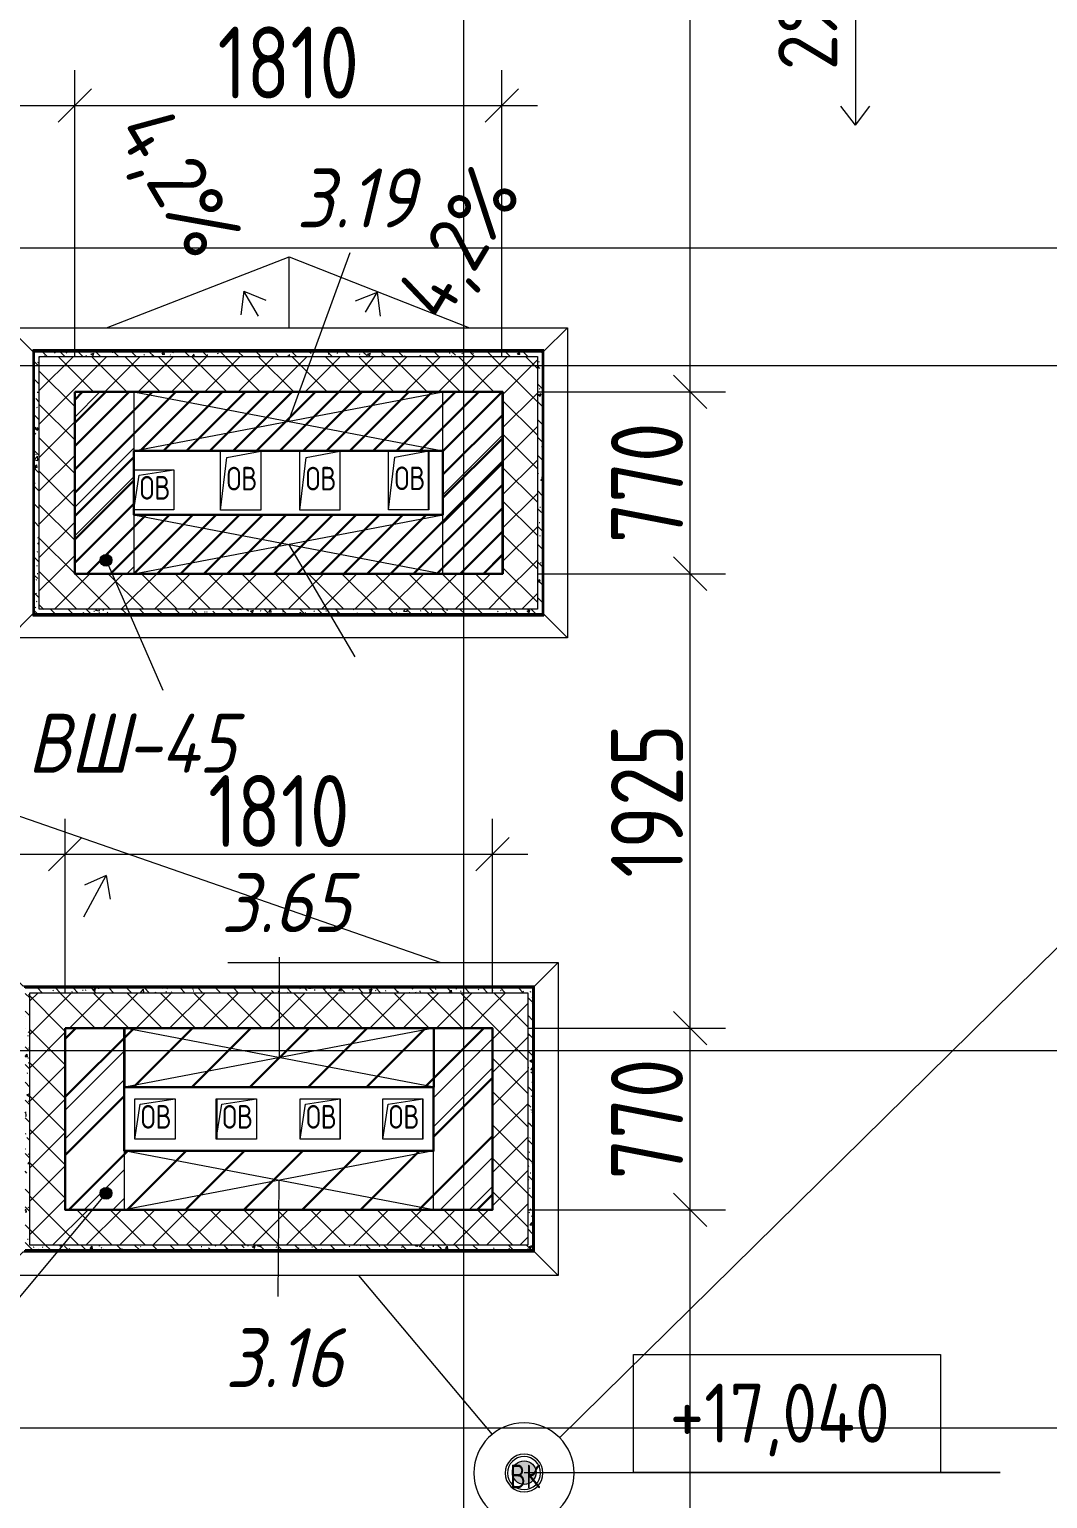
# Model space of a CAD drawing. Header units: millimetres. Extents: x -592259 to 288321, y -552984 to 293768.
# Drawn here: x 162177 to 166491, y -526654 to -520430 of the extents above; entities that cross this region are included whole.
import ezdxf

# ---------------------------------------------------------------- set-up
doc = ezdxf.new("R2010")
doc.units = ezdxf.units.MM
doc.linetypes.add('ADSK_Линия сетки', pattern=[2500, 2000, -250, 0, -250])
doc.layers.get('Defpoints').update_dxf_attribs({"color": 250})
for name, color, linetype, lineweight in [('0.2) Кирп 3.1 вып', 30, 'Continuous', 30), ('0.2) Кирпич 3 вып', 30, 'Continuous', 30), ('Аннотация', 250, 'Continuous', 20), ('Крыша', 7, 'Continuous', 5), ('Марки окон', 7, 'Continuous', 9), ('Оборудование', 7, 'Continuous', 9), ('Ограждение', 7, 'Continuous', 5), ('Окна', 7, 'Continuous', 5), ('Оси', 250, 'Continuous', 9), ('Отметки', 7, 'Continuous', 9), ('Перекрытие', 7, 'Continuous', 9), ('Размеры', 7, 'Continuous', 9), ('Стены наружные', 7, 'Continuous', 9), ('Стены отделка', 7, 'Continuous', 13), ('Стены перегородки', 7, 'Continuous', 13), ('Стены штриховка', 250, 'Continuous', 9), ('Узлы', 250, 'Continuous', 18)]:
    doc.layers.add(name, color=color, linetype=linetype, lineweight=lineweight)
doc.styles.add('GOST Common_1', font='', dxfattribs={"width": 0.9, "height": 250})
doc.styles.add('GOST Common_2', font='', dxfattribs={"width": 0.8, "height": 350})
doc.styles.add('GOST Common_I', font='', dxfattribs={"width": 0.9, "height": 250})
doc.styles.add('ISOCPEUR', font='isocpeur.ttf', dxfattribs={"width": 0.8, "height": 100})
doc.styles.add('ISOCPEUR_1', font='isocpeur.ttf', dxfattribs={"width": 0.9, "height": 250})
doc.styles.add('ISOCPEUR_I', font='isocpeui.ttf', dxfattribs={"width": 0.9, "height": 12.5})
doc.styles.add('А3', font='ГОСТ тип А.ttf')
doc.styles.get('GOST Common_1').set_extended_font_data('GOST Common')
doc.styles.get('GOST Common_2').set_extended_font_data('GOST Common')
doc.styles.get('GOST Common_I').set_extended_font_data('GOST Common', italic=True)
doc.dimstyles.new('ADSK_Основной_2_мм_1', dxfattribs={"dimscale": 304.8, "dimtxt": 201.142999, "dimasz": 0.463911, "dimexe": 0.492126, "dimexo": 0.492126, "dimgap": 0.098425, "dimtad": 1, "dimdec": 0, "dimdsep": 46, "dimtxsty": 'GOST Common_2', "dimblk1": 'OBLIQUE', "dimblk2": 'OBLIQUE', "dimsah": 1, "dimcen": 0.09, "dimdle": 0.492126, "dimazin": 0, "dimtfac": 1, "dimtdec": 4, "dimtix": 1, "dimtmove": 0, "dimatfit": 3, "dimfxl": 1, "dimtvp": 1, "dimtolj": 1, "dimtzin": 0, "dimlwd": 9, "dimlwe": 9, "dimarcsym": 2})
pattern_1 = [(45, (23667.23, -543980.64), (-251.4472, 251.4472), []), (45, (23667.23, -543599.64), (-251.4472, 251.4472), [])]
pattern_2 = [(45, (23667.23, -543980.64), (-70.71068, 70.71068), []), (135, (23667.23, -543980.64), (-70.71068, -70.71068), [])]
pattern_3 = [(135, (23667.23, -543980.64), (-75.43415, -75.43415), [106.68, -17.78, 3.556, -17.78]), (135, (23667.23, -543905.25), (-75.43415, -75.43415), []), (50, (23667.23, -543980.64), (127.52922, -11.15758), [13.335, -146.685]), (355, (23667.23, -543980.64), (-24.66966, 133.74002), [10.668, -117.348]), (100.451, (23677.86, -543981.57), (102.85973, 122.58178), [11.333, -124.663]), (46.184, (23667.23, -543945.08), (189.75516, -29.43036), [20.002, -220.027]), (96.636, (23683.04, -543947.53), (166.1822, 173.1996), [17, -186.995]), (351.184, (23667.23, -543945.08), (166.18393, 173.19757), [16.002, -176.022]), (21, (23685.01, -543953.97), (106.130265, -71.58603), [13.335, -146.685]), (326, (23685.01, -543953.97), (43.26188, 128.93175), [10.668, -117.348]), (71.451, (23693.85, -543959.94), (149.39198, 57.34505), [11.333, -124.663]), (37.5, (23667.23, -543980.64), (2.162228, 59.188357), [3.353, -112.573, 3.353, -115.773, -117.793]), (37.5, (23667.23, -543980.64), (2.162228, 59.188357), [-235.052, 3.353, -114.44]), (7.5, (23667.23, -543980.64), (46.773857, 70.126152), [3.353, -64.567, 3.353, -109.906, -44.894]), (7.5, (23667.23, -543980.64), (46.773857, 70.126152), [-181.178, 3.353, -41.542]), (327.5, (23627.58, -543980.64), (94.913671, -4.010093), [3.353, -41.097, 3.353, -135.331, -184.023]), (327.5, (23627.58, -543980.64), (94.913671, -4.010093), [-183.134, 3.353, -180.67]), (317.5, (23609.8, -543980.64), (103.69057, 17.79882), [3.353, -54.432, 3.353, -88.748, -130.683]), (317.5, (23609.8, -543980.64), (103.69057, 17.79882), [-149.885, 3.353, -127.33])]

# ---------------------------------------------------------------- blocks, each defined once
blk = doc.blocks.new('_Wn_-As_OpeningMEP_floor__Rectangular - _Wn_-As_OpeningMEP_floor__Rectangular-37748863-АР3_Кладочный план кровли _17_930 С2-3')
at = {"layer": 'Узлы', "lineweight": 5}
for p, q in [((-62.2, 112.2), (85, 135)), ((-85, -35), (-62.2, 112.2))]:
    blk.add_line(p, q, dxfattribs=at)
blk = doc.blocks.new('_Wn_-As_OpeningMEP_floor__Rectangular - _Wn_-As_OpeningMEP_floor__Rectangular-37748865-АР3_Кладочный план кровли _17_930 С2-3')
at = {"layer": 'Узлы', "lineweight": 5}
for p, q in [((-85, -75), (-58, 148)), ((-58, 148), (85, 175))]:
    blk.add_line(p, q, dxfattribs=at)
blk = doc.blocks.new('_Wn_-As_OpeningMEP_wall__Rectangular - _Wn_-As_OpeningMEP_wall__Rectangular-38126830-АР3_Кладочный план кровли _17_930 С2-3')
at = {"layer": 'Узлы', "lineweight": 5}
for p, q in [((655, -125), (-655, 125)), ((655, 125), (-655, -125)), ((-655, 125), (-655, -125)), ((655, -125), (655, 125))]:
    blk.add_line(p, q, dxfattribs=at)
at = {"layer": 'Узлы'}
for p, q in [((655, 125), (-655, 125)), ((-655, 125), (-655, -125)), ((655, -125), (655, 125)), ((-655, -125), (655, -125))]:
    blk.add_line(p, q, dxfattribs=at)
blk = doc.blocks.new('Ограждение - Ограждение-38210553-АР3_Кладочный план кровли _17_930 С2-3')
at = {"layer": 'Ограждение'}
for p, q in [((138483.7, 19498), (138388.5, 19593.2)), ((139349.9, 19598), (140749.7, 19598)), ((140649.7, 19498), (140749.7, 19598)), ((140749.7, 19598), (140749.7, 18272)), ((138383.7, 18272), (138383.7, 19461.9)), ((138383.7, 18272), (138483.7, 18372)), ((140649.7, 18372), (140749.7, 18272)), ((140749.7, 18272), (138383.7, 18272))]:
    blk.add_line(p, q, dxfattribs=at)
blk = doc.blocks.new('Ограждение - Ограждение-38210687-АР3_Кладочный план кровли _17_930 С2-3')
at = {"layer": 'Ограждение'}
for p, q in [((138423.7, 20973.1), (138423.7, 22287.1)), ((138523.7, 22187.1), (138423.7, 22287.1)), ((138423.7, 22287.1), (140790, 22287.1)), ((140690, 22187.1), (140790, 22287.1)), ((140790, 22287.1), (140790, 20973.1)), ((138423.7, 20973.1), (138523.7, 21073.1)), ((140690, 21073.1), (140790, 20973.1)), ((140790, 20973.1), (138423.7, 20973.1))]:
    blk.add_line(p, q, dxfattribs=at)
blk = doc.blocks.new('TN_Воронка ТехноНИКОЛЬ ВБ - Воронка ТехноНИКОЛЬ ВБ ЭКО_ Ø110х315мм-36661947-АР3_Кладочный план кровли _17_930 С2-3')
at = {"layer": 'Оборудование'}
for radius, start, end in [(212.5, 360, 180), (80, 0, 180), (70, 360, 180), (212.5, 180, 360), (80, 180, 360), (70, 180, 360)]:
    blk.add_arc((0, 0), radius, start, end, dxfattribs=at)
blk = doc.blocks.new('Высотные отметки - Рамка-32693647-АР3_Кладочный план кровли _17_930 С2-3')
at = {"layer": 'Аннотация'}
for p, q in [((-6.5, 0), (-6.5, 5)), ((-6.5, 5), (6.5, 5)), ((6.5, 5), (6.5, 0)), ((6.5, 0), (-6.5, 0))]:
    blk.add_line(p, q, dxfattribs=at)
blk = doc.blocks.new('_Oblique')
at = {"color": 0, "linetype": 'ByBlock', "lineweight": -2}
blk.add_line((-0.5, -0.5), (0.5, 0.5), dxfattribs=at)
blk = doc.blocks.new('*D6384')
at = {"layer": 'Defpoints', "color": 0, "transparency": 16777216}
for p in [(164139, -525430.6), (164975.9, -525430.6), (164047.2, -528630.6)]:
    blk.add_point(p, dxfattribs=at)
at = {"layer": 'Размеры', "color": 0, "lineweight": 9, "transparency": 16777216}
for p, q in [((164975.9, -528780.6), (164975.9, -525280.6)), ((164289, -525430.6), (165125.9, -525430.6)), ((164197.2, -528630.6), (165125.9, -528630.6))]:
    blk.add_line(p, q, dxfattribs=at)
at = {"layer": 'Размеры', "color": 0, "lineweight": 9, "transparency": 16777216, "xscale": 141.4, "yscale": 141.4, "zscale": 141.4}
for p, rotation in [((164975.9, -525430.6), 90), ((164975.9, -528630.6), 270)]:
    blk.add_blockref('_Oblique', p, dxfattribs=dict(at, rotation=rotation))
at = {"layer": 'Размеры', "color": 0, "transparency": 16777216, "insert": (164793.5, -527030.6), "char_height": 304.8, "width": 605.475, "attachment_point": 5, "rotation": 90, "style": 'А3'}
blk.add_mtext('\\A1;3200', dxfattribs=at)
blk = doc.blocks.new('*D6385')
at = {"layer": 'Defpoints', "color": 0, "transparency": 16777216}
for p in [(164139, -524660.6), (164975.9, -524660.6), (164139, -525430.6)]:
    blk.add_point(p, dxfattribs=at)
at = {"layer": 'Размеры', "color": 0, "lineweight": 9, "transparency": 16777216}
for p, q in [((164975.9, -525580.6), (164975.9, -524510.6)), ((164289, -524660.6), (165125.9, -524660.6)), ((164289, -525430.6), (165125.9, -525430.6))]:
    blk.add_line(p, q, dxfattribs=at)
at = {"layer": 'Размеры', "color": 0, "lineweight": 9, "transparency": 16777216, "xscale": 141.4, "yscale": 141.4, "zscale": 141.4}
for p, rotation in [((164975.9, -524660.6), 90), ((164975.9, -525430.6), 270)]:
    blk.add_blockref('_Oblique', p, dxfattribs=dict(at, rotation=rotation))
at = {"layer": 'Размеры', "color": 0, "transparency": 16777216, "insert": (164793.5, -525045.6), "char_height": 304.8, "width": 454.106, "attachment_point": 5, "rotation": 90, "style": 'А3'}
blk.add_mtext('\\A1;770', dxfattribs=at)
blk = doc.blocks.new('*D6386')
at = {"layer": 'Defpoints', "color": 0, "transparency": 16777216}
for p in [(164182.2, -522735.5), (164975.9, -522735.5), (164139, -524660.6)]:
    blk.add_point(p, dxfattribs=at)
at = {"layer": 'Размеры', "color": 0, "lineweight": 9, "transparency": 16777216}
for p, q in [((164975.9, -524810.6), (164975.9, -522585.5)), ((164332.2, -522735.5), (165125.9, -522735.5)), ((164289, -524660.6), (165125.9, -524660.6))]:
    blk.add_line(p, q, dxfattribs=at)
at = {"layer": 'Размеры', "color": 0, "lineweight": 9, "transparency": 16777216, "xscale": 141.4, "yscale": 141.4, "zscale": 141.4}
for p, rotation in [((164975.9, -522735.5), 90), ((164975.9, -524660.6), 270)]:
    blk.add_blockref('_Oblique', p, dxfattribs=dict(at, rotation=rotation))
at = {"layer": 'Размеры', "color": 0, "transparency": 16777216, "insert": (164793.5, -523698.1), "char_height": 304.8, "width": 560.473, "attachment_point": 5, "rotation": 90, "style": 'А3'}
blk.add_mtext('\\A1;1925', dxfattribs=at)
blk = doc.blocks.new('*D6387')
at = {"layer": 'Defpoints', "color": 0, "transparency": 16777216}
for p in [(164182.2, -521965.5), (164975.9, -521965.5), (164182.2, -522735.5)]:
    blk.add_point(p, dxfattribs=at)
at = {"layer": 'Размеры', "color": 0, "lineweight": 9, "transparency": 16777216}
for p, q in [((164975.9, -522885.5), (164975.9, -521815.5)), ((164332.2, -521965.5), (165125.9, -521965.5)), ((164332.2, -522735.5), (165125.9, -522735.5))]:
    blk.add_line(p, q, dxfattribs=at)
at = {"layer": 'Размеры', "color": 0, "lineweight": 9, "transparency": 16777216, "xscale": 141.4, "yscale": 141.4, "zscale": 141.4}
for p, rotation in [((164975.9, -521965.5), 90), ((164975.9, -522735.5), 270)]:
    blk.add_blockref('_Oblique', p, dxfattribs=dict(at, rotation=rotation))
at = {"layer": 'Размеры', "color": 0, "transparency": 16777216, "insert": (164793.5, -522350.5), "char_height": 304.8, "width": 454.106, "attachment_point": 5, "rotation": 90, "style": 'А3'}
blk.add_mtext('\\A1;770', dxfattribs=at)
blk = doc.blocks.new('*D6388')
at = {"layer": 'Defpoints', "color": 0, "transparency": 16777216}
for p in [(164875.9, -517555.6), (164975.9, -517555.6), (164182.2, -521965.5)]:
    blk.add_point(p, dxfattribs=at)
at = {"layer": 'Размеры', "color": 0, "lineweight": 9, "transparency": 16777216}
for p, q in [((164975.9, -522115.5), (164975.9, -517405.6)), ((165025.9, -517555.6), (165125.9, -517555.6)), ((164332.2, -521965.5), (165125.9, -521965.5))]:
    blk.add_line(p, q, dxfattribs=at)
at = {"layer": 'Размеры', "color": 0, "lineweight": 9, "transparency": 16777216, "xscale": 141.4, "yscale": 141.4, "zscale": 141.4}
for p, rotation in [((164975.9, -517555.6), 90), ((164975.9, -521965.5), 270)]:
    blk.add_blockref('_Oblique', p, dxfattribs=dict(at, rotation=rotation))
at = {"layer": 'Размеры', "color": 0, "transparency": 16777216, "insert": (164793.5, -519760.6), "char_height": 304.8, "width": 601.383, "attachment_point": 5, "rotation": 90, "style": 'А3'}
blk.add_mtext('\\A1;4410', dxfattribs=at)
blk = doc.blocks.new('*D6438')
at = {"layer": 'Defpoints', "color": 0, "transparency": 16777216}
for p in [(160367.2, -523823.6), (162329, -523923.6), (162329, -524660.6)]:
    blk.add_point(p, dxfattribs=at)
at = {"layer": 'Размеры', "color": 0, "lineweight": 9, "transparency": 16777216}
for p, q in [((162329, -524510.6), (162329, -523773.6)), ((160217.2, -523923.6), (162479, -523923.6)), ((160367.2, -523973.6), (160367.2, -524073.6))]:
    blk.add_line(p, q, dxfattribs=at)
at = {"layer": 'Размеры', "color": 0, "lineweight": 9, "transparency": 16777216, "xscale": 141.4, "yscale": 141.4, "zscale": 141.4, "rotation": 180}
blk.add_blockref('_Oblique', (160367.2, -523923.6), dxfattribs=at)
at = {"layer": 'Размеры', "color": 0, "lineweight": 9, "transparency": 16777216, "xscale": 141.4, "yscale": 141.4, "zscale": 141.4}
blk.add_blockref('_Oblique', (162329, -523923.6), dxfattribs=at)
at = {"layer": 'Размеры', "color": 0, "transparency": 16777216, "insert": (161348.1, -523741.2), "char_height": 304.8, "width": 560.473, "attachment_point": 5, "style": 'А3'}
blk.add_mtext('\\A1;1962', dxfattribs=at)
blk = doc.blocks.new('*D6439')
at = {"layer": 'Defpoints', "color": 0, "transparency": 16777216}
for p in [(164139, -523923.6), (162329, -524660.6), (164139, -524660.6)]:
    blk.add_point(p, dxfattribs=at)
at = {"layer": 'Размеры', "color": 0, "lineweight": 9, "transparency": 16777216}
for p, q in [((162329, -524510.6), (162329, -523773.6)), ((164139, -524510.6), (164139, -523773.6)), ((162179, -523923.6), (164289, -523923.6))]:
    blk.add_line(p, q, dxfattribs=at)
at = {"layer": 'Размеры', "color": 0, "lineweight": 9, "transparency": 16777216, "xscale": 141.4, "yscale": 141.4, "zscale": 141.4, "rotation": 180}
blk.add_blockref('_Oblique', (162329, -523923.6), dxfattribs=at)
at = {"layer": 'Размеры', "color": 0, "lineweight": 9, "transparency": 16777216, "xscale": 141.4, "yscale": 141.4, "zscale": 141.4}
blk.add_blockref('_Oblique', (164139, -523923.6), dxfattribs=at)
at = {"layer": 'Размеры', "color": 0, "transparency": 16777216, "insert": (163234, -523741.2), "char_height": 304.8, "width": 515.472, "attachment_point": 5, "style": 'А3'}
blk.add_mtext('\\A1;1810', dxfattribs=at)
blk = doc.blocks.new('*D6441')
at = {"layer": 'Defpoints', "color": 0, "transparency": 16777216}
for p in [(160367.2, -520652.8), (162369, -520752.7), (162369, -521965.5)]:
    blk.add_point(p, dxfattribs=at)
at = {"layer": 'Размеры', "color": 0, "lineweight": 9, "transparency": 16777216}
for p, q in [((162369, -521815.5), (162369, -520602.7)), ((160217.2, -520752.7), (162519, -520752.7)), ((160367.2, -520802.8), (160367.2, -520902.7))]:
    blk.add_line(p, q, dxfattribs=at)
at = {"layer": 'Размеры', "color": 0, "lineweight": 9, "transparency": 16777216, "xscale": 141.4, "yscale": 141.4, "zscale": 141.4, "rotation": 180}
blk.add_blockref('_Oblique', (160367.2, -520752.7), dxfattribs=at)
at = {"layer": 'Размеры', "color": 0, "lineweight": 9, "transparency": 16777216, "xscale": 141.4, "yscale": 141.4, "zscale": 141.4}
blk.add_blockref('_Oblique', (162369, -520752.7), dxfattribs=at)
at = {"layer": 'Размеры', "color": 0, "transparency": 16777216, "insert": (161368.1, -520570.3), "char_height": 304.8, "width": 605.475, "attachment_point": 5, "style": 'А3'}
blk.add_mtext('\\A1;2002', dxfattribs=at)
blk = doc.blocks.new('*D6442')
at = {"layer": 'Defpoints', "color": 0, "transparency": 16777216}
for p in [(164179.2, -520752.7), (162369, -521965.5), (164179.2, -521965.5)]:
    blk.add_point(p, dxfattribs=at)
at = {"layer": 'Размеры', "color": 0, "lineweight": 9, "transparency": 16777216}
for p, q in [((162369, -521815.5), (162369, -520602.7)), ((164179.2, -521815.5), (164179.2, -520602.7)), ((162219, -520752.7), (164329.2, -520752.7))]:
    blk.add_line(p, q, dxfattribs=at)
at = {"layer": 'Размеры', "color": 0, "lineweight": 9, "transparency": 16777216, "xscale": 141.4, "yscale": 141.4, "zscale": 141.4, "rotation": 180}
blk.add_blockref('_Oblique', (162369, -520752.7), dxfattribs=at)
at = {"layer": 'Размеры', "color": 0, "lineweight": 9, "transparency": 16777216, "xscale": 141.4, "yscale": 141.4, "zscale": 141.4}
blk.add_blockref('_Oblique', (164179.2, -520752.7), dxfattribs=at)
at = {"layer": 'Размеры', "color": 0, "transparency": 16777216, "insert": (163274.1, -520570.3), "char_height": 304.8, "width": 515.472, "attachment_point": 5, "style": 'А3'}
blk.add_mtext('\\A1;1810', dxfattribs=at)

msp = doc.modelspace()

# ---------------------------------------------------------------- hatches: boundary and pattern name
at = {"layer": '0.2) Кирп 3.1 вып'}
h = msp.add_hatch(dxfattribs=at)
h.set_pattern_fill('ANSI31', color=256, scale=22)
h.paths.add_polyline_path([(162619.2298, -522215.5211), (163929.2298, -522215.5211), (163929.2298, -522485.5211), (162619.2298, -522485.5211)], flags=16)
h.paths.add_polyline_path([(162368.9797, -521965.5211), (164182.2298, -521965.5211), (164182.2298, -522735.5211), (162368.9797, -522735.5211)])
at = {"layer": '0.2) Кирпич 3 вып'}
h = msp.add_hatch(dxfattribs=at)
h.set_pattern_fill('ANSI31', color=256, scale=55)
h.paths.add_polyline_path([(162328.9797, -524660.6404), (164138.9768, -524660.6404), (164138.9768, -525430.6404), (162328.9797, -525430.6404)])
h.paths.add_polyline_path([(162578.9797, -524910.6404), (163889.2762, -524910.6404), (163889.2762, -525180.6404), (162578.9797, -525180.6404)], flags=16)
h = msp.add_hatch(dxfattribs=at)
h.set_pattern_fill('ANSI31', color=256, scale=55)
h.paths.add_polyline_path([(162578.9797, -524910.6404), (163889.2762, -524910.6404), (163889.2762, -525180.6404), (162578.9797, -525180.6404)], flags=16)
h.paths.add_polyline_path([(162328.9797, -524660.6404), (164138.9768, -524660.6404), (164138.9768, -525430.6404), (162328.9797, -525430.6404)])
at = {"layer": 'Аннотация'}
h = msp.add_hatch(color=256, dxfattribs=at)
edge = h.paths.add_edge_path()
edge.add_arc((162501.9305, -522678.6442), 25, 0, 360)
h = msp.add_hatch(color=256, dxfattribs=at)
edge = h.paths.add_edge_path()
edge.add_arc((162501.9305, -525360.3232), 25, 0, 360)
at = {"layer": 'Отметки'}
h = msp.add_hatch(color=256, dxfattribs=at)
edge = h.paths.add_edge_path()
edge.add_arc((164273.3657, -526543.6851), 50, 0, 360)
at = {"layer": 'Стены наружные', "lineweight": 5}
h = msp.add_hatch(dxfattribs=at)
h.set_pattern_fill('FP_45', color=256, style=0, pattern_type=2)
h.set_pattern_definition(pattern_3)
h.paths.add_polyline_path([(162218.9797, -522885.5211), (162218.9797, -521795.5211), (162198.9797, -521795.5211), (162198.9797, -522885.5211), (162209.729, -522885.5211)])
h = msp.add_hatch(dxfattribs=at)
h.set_pattern_fill('FP_45', color=256, style=0, pattern_type=2)
h.set_pattern_definition(pattern_3)
h.paths.add_polyline_path([(162368.9797, -521815.5211), (164349.2298, -521815.5211), (164349.2298, -521795.5211), (162218.9797, -521795.5211), (162218.9797, -521815.5211)])
h = msp.add_hatch(dxfattribs=at)
h.set_pattern_fill('FP_33', color=256, style=0, pattern_type=2)
h.set_pattern_definition(pattern_2)
h.paths.add_polyline_path([(162368.9797, -522735.5211), (162368.9797, -521815.5211), (162218.9797, -521815.5211), (162218.9797, -522735.5211)])
h = msp.add_hatch(dxfattribs=at)
h.set_pattern_fill('FP_33', color=256, style=0, pattern_type=2)
h.set_pattern_definition(pattern_2)
h.paths.add_polyline_path([(162619.2298, -521965.5211), (164329.2298, -521965.5211), (164329.2298, -521815.5211), (162368.9797, -521815.5211), (162368.9797, -521965.5211), (162618.9797, -521965.5211)])
h = msp.add_hatch(dxfattribs=at)
h.set_pattern_fill('FP_45', color=256, style=0, pattern_type=2)
h.set_pattern_definition(pattern_3)
h.paths.add_polyline_path([(164349.2298, -522905.5211), (164349.2298, -521815.5211), (164329.2298, -521815.5211), (164329.2298, -522905.5211), (164336.3428, -522905.5211)])
h = msp.add_hatch(dxfattribs=at)
h.set_pattern_fill('FP_44', color=256, style=0, pattern_type=2)
h.set_pattern_definition(pattern_1)
h.paths.add_polyline_path([(162368.9797, -522735.5211), (162618.9797, -522735.5211), (162618.9797, -521965.5211), (162368.9797, -521965.5211), (162368.9797, -522596.9273)])
h = msp.add_hatch(dxfattribs=at)
h.set_pattern_fill('FP_44', color=256, style=0, pattern_type=2)
h.set_pattern_definition(pattern_1)
h.paths.add_polyline_path([(163981.9071, -522735.5211), (164179.2298, -522735.5211), (164179.2298, -521965.5211), (163929.2298, -521965.5211), (163929.2298, -522735.5211)])
h = msp.add_hatch(dxfattribs=at)
h.set_pattern_fill('FP_33', color=256, style=0, pattern_type=2)
h.set_pattern_definition(pattern_2)
h.paths.add_polyline_path([(164179.2298, -522885.5211), (164329.2298, -522885.5211), (164329.2298, -521965.5211), (164179.2298, -521965.5211), (164179.2298, -522735.5211)])
h = msp.add_hatch(dxfattribs=at)
h.set_pattern_fill('FP_33', color=256, style=0, pattern_type=2)
h.set_pattern_definition(pattern_2)
h.paths.add_polyline_path([(162619.2298, -522885.5211), (164179.2298, -522885.5211), (164179.2298, -522735.5211), (162218.9797, -522735.5211), (162218.9797, -522885.5211)])
h = msp.add_hatch(dxfattribs=at)
h.set_pattern_fill('FP_45', color=256, style=0, pattern_type=2)
h.set_pattern_definition(pattern_3)
h.paths.add_polyline_path([(164329.2298, -522905.5211), (164329.2298, -522885.5211), (162198.9797, -522885.5211), (162198.9797, -522905.5211), (164179.2298, -522905.5211)])
h = msp.add_hatch(dxfattribs=at)
h.set_pattern_fill('FP_45', color=256, style=0, pattern_type=2)
h.set_pattern_definition(pattern_3)
h.paths.add_polyline_path([(163627.4715, -524510.6404), (164288.9768, -524510.6404), (164288.9768, -524490.6404), (162158.9797, -524490.6404), (162158.9797, -524510.6404), (162918.6003, -524510.6404)])
h = msp.add_hatch(dxfattribs=at)
h.set_pattern_fill('FP_45', color=256, style=0, pattern_type=2)
h.set_pattern_definition(pattern_3)
h.paths.add_polyline_path([(162178.9797, -525580.6404), (162178.9797, -524510.6404), (162158.9797, -524510.6404), (162158.9797, -525580.6404)])
h = msp.add_hatch(dxfattribs=at)
h.set_pattern_fill('FP_33', color=256, style=0, pattern_type=2)
h.set_pattern_definition(pattern_2)
h.paths.add_polyline_path([(162918.6003, -524660.6404), (164138.9768, -524660.6404), (164138.9768, -524510.6404), (162178.9797, -524510.6404), (162178.9797, -524660.6404), (162581.0699, -524660.6404)])
h = msp.add_hatch(dxfattribs=at)
h.set_pattern_fill('FP_33', color=256, style=0, pattern_type=2)
h.set_pattern_definition(pattern_2)
h.paths.add_polyline_path([(164288.9768, -525430.6404), (164288.9768, -524510.6404), (164138.9768, -524510.6404), (164138.9768, -525430.6404)])
h = msp.add_hatch(dxfattribs=at)
h.set_pattern_fill('FP_45', color=256, style=0, pattern_type=2)
h.set_pattern_definition(pattern_3)
h.paths.add_polyline_path([(164288.9768, -525580.6404), (164308.9768, -525580.6404), (164308.9768, -524490.6404), (164288.9768, -524490.6404), (164288.9768, -525430.6404)])
h = msp.add_hatch(dxfattribs=at)
h.set_pattern_fill('FP_33', color=256, style=0, pattern_type=2)
h.set_pattern_definition(pattern_2)
h.paths.add_polyline_path([(162178.9797, -525430.6404), (162328.9797, -525430.6404), (162328.9797, -524660.6404), (162178.9797, -524660.6404), (162178.9797, -525359.1058)])
h = msp.add_hatch(dxfattribs=at)
h.set_pattern_fill('FP_44', color=256, style=0, pattern_type=2)
h.set_pattern_definition(pattern_1)
h.paths.add_polyline_path([(162578.9797, -525430.6404), (162578.9797, -524660.6404), (162328.9797, -524660.6404), (162328.9797, -525430.6404)])
h = msp.add_hatch(dxfattribs=at)
h.set_pattern_fill('FP_44', color=256, style=0, pattern_type=2)
h.set_pattern_definition(pattern_1)
h.paths.add_polyline_path([(162581.0699, -524910.6404), (162581.0699, -524660.6404), (162578.9797, -524660.6404), (162578.9797, -524910.6404)])
h = msp.add_hatch(dxfattribs=at)
h.set_pattern_fill('FP_44', color=256, style=0, pattern_type=2)
h.set_pattern_definition(pattern_1)
h.paths.add_polyline_path([(163981.9071, -525430.6404), (164138.9768, -525430.6404), (164138.9768, -524660.6404), (163891.0699, -524660.6404), (163891.0699, -524910.6404), (163888.9768, -524910.6404), (163889.2762, -525430.6404)])
h = msp.add_hatch(dxfattribs=at)
h.set_pattern_fill('FP_33', color=256, style=0, pattern_type=2)
h.set_pattern_definition(pattern_2)
h.paths.add_polyline_path([(163889.2762, -525580.6404), (164288.9768, -525580.6404), (164288.9768, -525430.6404), (162178.9797, -525430.6404), (162178.9797, -525580.6404), (163627.4715, -525580.6404)])
h = msp.add_hatch(dxfattribs=at)
h.set_pattern_fill('FP_45', color=256, style=0, pattern_type=2)
h.set_pattern_definition(pattern_3)
h.paths.add_polyline_path([(162209.729, -525600.6404), (164308.9768, -525600.6404), (164308.9768, -525580.6404), (162158.9797, -525580.6404), (162158.9797, -525600.6404)])

# ---------------------------------------------------------------- linework, layer by layer
at = {"layer": '0.2) Кирп 3.1 вып'}
for points in [[(162368.9797, -521965.5211), (164182.2298, -521965.5211), (164182.2298, -522735.5211), (162368.9797, -522735.5211)], [(162619.2298, -522215.5211), (163929.2298, -522215.5211), (163929.2298, -522485.5211), (162619.2298, -522485.5211)]]:
    msp.add_lwpolyline(points, close=True, dxfattribs=at)
at = {"layer": '0.2) Кирпич 3 вып'}
for points in [[(162328.9797, -524660.6404), (164138.9768, -524660.6404), (164138.9768, -525430.6404), (162328.9797, -525430.6404)], [(162578.9797, -524910.6404), (163891.0699, -524910.6404), (163891.0699, -524660.6404), (162578.9797, -524660.6404)], [(162578.9797, -524910.6404), (163889.2762, -524910.6404), (163889.2762, -525180.6404), (162578.9797, -525180.6404)]]:
    msp.add_lwpolyline(points, close=True, dxfattribs=at)
at = {"layer": 'Аннотация'}
for p, q in [((162501.9305, -522678.6442), (162742.4702, -523228.3918)), ((162501.9305, -525360.3232), (161903.1325, -526076.9933))]:
    msp.add_line(p, q, dxfattribs=at)
for centre in [(162501.9305, -522678.6442), (162501.9305, -525360.3232)]:
    msp.add_circle(centre, 25, dxfattribs=at)
at = {"layer": 'Крыша'}
for p, q in [((162504.1242, -521693.5211), (163277.2298, -521393.5211)), ((163277.2298, -521693.5211), (163277.2298, -521393.5211)), ((163277.2298, -521393.5211), (164041.4811, -521693.5211)), ((168446.852, -522433.1185), (164422.5795, -526396.7208)), ((161861.7606, -523667.8513), (163919.9872, -524382.6404)), ((164138.4084, -526382.7489), (163573.1172, -525708.6404))]:
    msp.add_line(p, q, dxfattribs=at)
at = {"layer": 'Марки окон'}
for p, q in [((163274.2298, -522090.5211), (163536.3197, -521375.1244)), ((163274.2298, -522610.5211), (163556.2495, -523087.9027)), ((163236.0699, -524785.6404), (163236.0699, -524360.5225)), ((163234.2762, -525305.6404), (163229.3127, -525798.3315))]:
    msp.add_line(p, q, dxfattribs=at)
at = {"layer": 'Оси', "linetype": 'ADSK_Линия сетки', "ltscale": 100}
for p, q in [((164017.2308, -547719.4803), (164017.2308, -482778.6358)), ((88763.207, -521355.6404), (180488.1093, -521355.6404)), ((180488.1093, -521855.5211), (122987.2298, -521855.5211)), ((88763.207, -524755.6404), (180488.1093, -524755.6404)), ((180488.1093, -526355.5807), (122987.2298, -526355.5807))]:
    msp.add_line(p, q, dxfattribs=at)
at = {"layer": 'Отметки'}
for p, q in [((164273.3657, -526543.6851), (166290.0432, -526543.6851)), ((166290.0432, -526543.6851), (165386.3927, -526543.6851))]:
    msp.add_line(p, q, dxfattribs=at)
msp.add_circle((164273.3657, -526543.6851), 50, dxfattribs=at)
at = {"layer": 'Перекрытие'}
for p, q in [((162987.2298, -522466.8948), (162987.2298, -522216.8948)), ((162987.2298, -522216.8948), (163157.2298, -522216.8948)), ((163157.2298, -522216.8948), (163157.2298, -522466.8948)), ((163322.2298, -522466.8948), (163322.2298, -522216.8948)), ((163322.2298, -522216.8948), (163492.2298, -522216.8948)), ((163492.2298, -522216.8948), (163492.2298, -522466.8948)), ((163698.9768, -522465.5211), (163698.9768, -522215.5211)), ((163698.9768, -522216.8948), (163867.2079, -522216.8948)), ((163867.2079, -522216.8948), (163867.2079, -522465.5211)), ((163868.9768, -522215.5211), (163868.9768, -522465.5211)), ((162618.9797, -522295.6922), (162788.9797, -522295.6922)), ((162788.9797, -522295.6922), (162788.9797, -522465.6922)), ((162788.9797, -522465.6922), (162618.9797, -522465.6922)), ((163157.2298, -522466.8948), (162987.2298, -522466.8948)), ((163492.2298, -522466.8948), (163322.2298, -522466.8948)), ((163868.9768, -522465.5211), (163698.9768, -522465.5211)), ((162623.9797, -525130.6404), (162623.9797, -524960.6404)), ((162623.9797, -524960.6404), (162793.9797, -524960.6404)), ((162793.9797, -524960.6404), (162793.9797, -525130.6404)), ((162968.9797, -525130.6404), (162968.9797, -524960.6404)), ((162968.9797, -524960.6404), (163138.9797, -524960.6404)), ((162972.2079, -525130.6404), (162972.2079, -524960.6404)), ((163138.9797, -524960.6404), (163138.9797, -525130.6404)), ((163323.9768, -525130.6404), (163323.9768, -524960.6404)), ((163323.9768, -524960.6404), (163493.9768, -524960.6404)), ((163492.2079, -524960.6404), (163492.2079, -525130.6404)), ((163493.9768, -524960.6404), (163493.9768, -525130.6404)), ((163673.9768, -525130.6404), (163673.9768, -524960.6404)), ((163673.9768, -524960.6404), (163843.9768, -524960.6404)), ((163842.2079, -524960.6404), (163842.2079, -525130.6404)), ((163843.9768, -524960.6404), (163843.9768, -525130.6404)), ((162793.9797, -525130.6404), (162623.9797, -525130.6404)), ((163138.9797, -525130.6404), (162968.9797, -525130.6404)), ((163493.9768, -525130.6404), (163323.9768, -525130.6404)), ((163843.9768, -525130.6404), (163673.9768, -525130.6404))]:
    msp.add_line(p, q, dxfattribs=at)
at = {"layer": 'Размеры'}
for p, q in [((165676.4494, -519920.5132), (165676.4494, -520834.8497)), ((165676.4494, -520834.8497), (165615.0633, -520754.8497)), ((165676.4494, -520834.8497), (165737.8356, -520754.8497)), ((163085.3337, -521538.7767), (163073.3576, -521638.9008)), ((163085.3337, -521538.7767), (163178.9465, -521576.2588)), ((163147.9445, -521644.313), (163085.3337, -521538.7767)), ((163651.1085, -521543.7901), (163557.307, -521580.7972)), ((163601.176, -521626.992), (163651.1085, -521543.7901)), ((163651.1085, -521543.7901), (163662.577, -521643.9736)), ((162407.9638, -524189.7836), (162502.9349, -524014.3904)), ((162502.9349, -524014.3904), (162410.862, -524055.5102)), ((162502.9349, -524014.3904), (162518.8233, -524113.9686))]:
    msp.add_line(p, q, dxfattribs=at)
at = {"layer": 'Стены отделка', "lineweight": 5}
for p, q in [((162190.9797, -521787.5211), (162190.9797, -522913.5211)), ((164357.2298, -521787.5211), (162190.9797, -521787.5211)), ((164357.2298, -522913.5211), (164357.2298, -521787.5211)), ((162190.9797, -522913.5211), (164357.2298, -522913.5211)), ((164316.9768, -524482.6404), (162150.9797, -524482.6404)), ((164316.9768, -525608.6404), (164316.9768, -524482.6404)), ((162150.9797, -525608.6404), (164316.9768, -525608.6404))]:
    msp.add_line(p, q, dxfattribs=at)
at = {"layer": 'Стены перегородки'}
for p, q in [((162368.9797, -522735.5211), (162368.9797, -521965.5211)), ((162368.9797, -521965.5211), (162618.9797, -521965.5211)), ((163929.2298, -521965.5211), (164179.2298, -521965.5211)), ((164179.2298, -521965.5211), (164179.2298, -522735.5211)), ((162618.9797, -522215.5211), (162618.9797, -522485.5211)), ((163929.2298, -522485.5211), (163929.2298, -522215.5211)), ((162368.9797, -522735.5211), (162618.9797, -522735.5211)), ((163929.2298, -522735.5211), (164179.2298, -522735.5211)), ((162328.9797, -525430.6404), (162328.9797, -524660.6404)), ((162581.0699, -524660.6404), (162328.9797, -524660.6404)), ((163891.0699, -524660.6404), (164138.9768, -524660.6404)), ((164138.9768, -524660.6404), (164138.9768, -525430.6404)), ((162578.9797, -524910.6404), (162578.9797, -525180.6404)), ((162581.0699, -524910.6404), (162578.9797, -524910.6404)), ((163888.9768, -525180.6404), (163888.9768, -524910.6404)), ((162328.9797, -525430.6404), (162578.9797, -525430.6404)), ((163889.2762, -525430.6404), (164138.9768, -525430.6404))]:
    msp.add_line(p, q, dxfattribs=at)
at = {"layer": 'Стены штриховка'}
for p, q in [((162194.9797, -522909.5211), (162194.9797, -521791.5211)), ((162194.9797, -521791.5211), (164353.2298, -521791.5211)), ((162198.9797, -522905.5211), (162198.9797, -521795.5211)), ((162198.9797, -521795.5211), (164349.2298, -521795.5211)), ((162218.9797, -522885.5211), (162218.9797, -521815.5211)), ((162218.9797, -521815.5211), (164329.2298, -521815.5211)), ((164329.2298, -521815.5211), (164329.2298, -522885.5211)), ((164349.2298, -521795.5211), (164349.2298, -522905.5211)), ((164353.2298, -521791.5211), (164353.2298, -522909.5211)), ((164349.2298, -522905.5211), (162198.9797, -522905.5211)), ((164329.2298, -522885.5211), (162218.9797, -522885.5211)), ((164353.2298, -522909.5211), (162194.9797, -522909.5211)), ((162154.9797, -524486.6404), (164312.9768, -524486.6404)), ((162158.9797, -524490.6404), (164308.9768, -524490.6404)), ((162178.9797, -524510.6404), (164288.9768, -524510.6404)), ((162178.9797, -525580.6404), (162178.9797, -524510.6404)), ((164288.9768, -524510.6404), (164288.9768, -525580.6404)), ((164308.9768, -524490.6404), (164308.9768, -525600.6404)), ((164312.9768, -524486.6404), (164312.9768, -525604.6404)), ((164288.9768, -525580.6404), (162178.9797, -525580.6404)), ((164312.9768, -525604.6404), (162154.9797, -525604.6404)), ((164308.9768, -525600.6404), (162158.9797, -525600.6404))]:
    msp.add_line(p, q, dxfattribs=at)

# ---------------------------------------------------------------- block references
at = {"layer": 'Оборудование'}
msp.add_blockref('TN_Воронка ТехноНИКОЛЬ ВБ - Воронка ТехноНИКОЛЬ ВБ ЭКО_ Ø110х315мм-36661947-АР3_Кладочный план кровли _17_930 С2-3', (164272.6084, -526545.6851), dxfattribs=at)
at = {"layer": 'Ограждение'}
for name in ['Ограждение - Ограждение-38210687-АР3_Кладочный план кровли _17_930 С2-3', 'Ограждение - Ограждение-38210553-АР3_Кладочный план кровли _17_930 С2-3']:
    msp.add_blockref(name, (23667.2298, -543980.641), dxfattribs=at)
at = {"layer": 'Окна', "rotation": 180}
for p in [(163274.2298, -522090.5211), (163274.2298, -522610.5211)]:
    msp.add_blockref('_Wn_-As_OpeningMEP_wall__Rectangular - _Wn_-As_OpeningMEP_wall__Rectangular-38126830-АР3_Кладочный план кровли _17_930 С2-3', p, dxfattribs=at)
at = {"layer": 'Окна'}
for name, p in [('_Wn_-As_OpeningMEP_floor__Rectangular - _Wn_-As_OpeningMEP_floor__Rectangular-37748865-АР3_Кладочный план кровли _17_930 С2-3', (163072.2298, -522391.8948)), ('_Wn_-As_OpeningMEP_floor__Rectangular - _Wn_-As_OpeningMEP_floor__Rectangular-37748865-АР3_Кладочный план кровли _17_930 С2-3', (163407.2298, -522391.8948)), ('_Wn_-As_OpeningMEP_floor__Rectangular - _Wn_-As_OpeningMEP_floor__Rectangular-37748865-АР3_Кладочный план кровли _17_930 С2-3', (163783.9768, -522390.5211)), ('_Wn_-As_OpeningMEP_floor__Rectangular - _Wn_-As_OpeningMEP_floor__Rectangular-37748863-АР3_Кладочный план кровли _17_930 С2-3', (162703.9797, -522430.6922)), ('_Wn_-As_OpeningMEP_wall__Rectangular - _Wn_-As_OpeningMEP_wall__Rectangular-38126830-АР3_Кладочный план кровли _17_930 С2-3', (163236.0699, -524785.6404)), ('_Wn_-As_OpeningMEP_floor__Rectangular - _Wn_-As_OpeningMEP_floor__Rectangular-37748863-АР3_Кладочный план кровли _17_930 С2-3', (162708.9797, -525095.6404)), ('_Wn_-As_OpeningMEP_floor__Rectangular - _Wn_-As_OpeningMEP_floor__Rectangular-37748863-АР3_Кладочный план кровли _17_930 С2-3', (163053.9797, -525095.6404)), ('_Wn_-As_OpeningMEP_floor__Rectangular - _Wn_-As_OpeningMEP_floor__Rectangular-37748863-АР3_Кладочный план кровли _17_930 С2-3', (163408.9768, -525095.6404)), ('_Wn_-As_OpeningMEP_floor__Rectangular - _Wn_-As_OpeningMEP_floor__Rectangular-37748863-АР3_Кладочный план кровли _17_930 С2-3', (163758.9768, -525095.6404)), ('_Wn_-As_OpeningMEP_wall__Rectangular - _Wn_-As_OpeningMEP_wall__Rectangular-38126830-АР3_Кладочный план кровли _17_930 С2-3', (163234.2762, -525305.6404))]:
    msp.add_blockref(name, p, dxfattribs=at)
at = {"layer": 'Отметки', "xscale": 99.99999999999993, "yscale": 99.99999999999993, "zscale": 99.99999999999993}
msp.add_blockref('Высотные отметки - Рамка-32693647-АР3_Кладочный план кровли _17_930 С2-3', (165386.3927, -526543.6851), dxfattribs=at)

# ---------------------------------------------------------------- texts
at = {"layer": 'Аннотация', "attachment_point": 1}
for s, insert, char_height, width, style in [('ОВ', (163012.2509, -522282.9394), 100, 160.3375, 'ISOCPEUR'), ('ОВ', (163347.2509, -522282.9394), 100, 160.3375, 'ISOCPEUR'), ('ОВ', (163723.9979, -522281.5656), 100, 160.3375, 'ISOCPEUR'), ('ОВ', (162644.0007, -522321.7367), 100, 160.3375, 'ISOCPEUR'), ('ВШ', (162170.6503, -523328.9647), 250, 505.063125, 'GOST Common_I'), ('-45', (162587.369, -523328.9647), 250, 613.290937, 'GOST Common_I'), ('ОВ', (162649.0007, -524986.685), 100, 160.3375, 'ISOCPEUR'), ('ОВ', (162994.0007, -524986.685), 100, 160.3375, 'ISOCPEUR'), ('ОВ', (163348.9979, -524986.685), 100, 160.3375, 'ISOCPEUR'), ('ОВ', (163698.9979, -524986.685), 100, 160.3375, 'ISOCPEUR'), ('ВК', (164212.6295, -526509.7303), 100, 160.3375, 'ISOCPEUR')]:
    msp.add_mtext(s, dxfattribs=dict(at, insert=insert, char_height=char_height, width=width, style=style))
at = {"layer": 'Марки окон', "char_height": 250, "attachment_point": 1, "style": 'ISOCPEUR_I'}
for s, insert, width in [('3.19', (163307.9995, -521018.7703), 529.11375), ('3.65', (162987.874, -524004.1683), 577.215), ('3.16', (163005.956, -525931.9773), 529.11375)]:
    msp.add_mtext(s, dxfattribs=dict(at, insert=insert, width=width))
at = {"layer": 'Отметки', "insert": (164889.8325, -526166.9781), "char_height": 250, "width": 1191.744618, "attachment_point": 1, "line_spacing_factor": 1.022761, "style": 'GOST Common_1'}
msp.add_mtext('+17,040', dxfattribs=at)
at = {"layer": 'Размеры', "char_height": 250, "attachment_point": 1, "line_spacing_factor": 1.149209, "style": 'ISOCPEUR_1'}
for s, insert, width, rotation in [('2%', (165349.8355, -520603.0074), 540.782225, 90), ('4,2%', (162752.9579, -520730.6135), 884.373142, 300.67909187), ('4,2%', (163717.5316, -521552.5944), 884.373142, 59.03049458)]:
    msp.add_mtext(s, dxfattribs=dict(at, insert=insert, width=width, rotation=rotation))

# ---------------------------------------------------------------- dimensions: what is measured, and where the dimension line sits
at = {"layer": 'Размеры'}
for base, p1, p2, override, picture, middle in [((164975.8667, -517555.6404), (164182.2298, -521965.5211), (164875.8818, -517555.6404), {"dimtxt": 1, "dimlfac": 1, "dimpost": '<>', "dimtxsty": 'А3', "dimfxl": 4464.101309}, '*D6388', (164793.4667, -519760.5807)), ((164975.8667, -521965.5211), (164182.2298, -522735.5211), (164182.2298, -521965.5211), {"dimtxt": 1, "dimlfac": 1, "dimpost": '<>', "dimtxsty": 'А3', "dimfxl": 770}, '*D6387', (164793.4667, -522350.5211)), ((164975.8667, -522735.5211), (164138.9797, -524660.6404), (164182.2298, -522735.5211), {"dimtxt": 1, "dimlfac": 1, "dimpost": '<>', "dimtxsty": 'А3', "dimfxl": 1925.605106}, '*D6386', (164793.4667, -523698.0807)), ((164975.8667, -524660.6404), (164138.9797, -525430.6404), (164138.9797, -524660.6404), {"dimtxt": 1, "dimlfac": 1, "dimpost": '<>', "dimtxsty": 'А3', "dimfxl": 770}, '*D6385', (164793.4667, -525045.6404)), ((164975.8667, -525430.6404), (164047.2298, -528630.6404), (164138.9797, -525430.6404), {"dimtxt": 1, "dimlfac": 1, "dimpost": '<>', "dimtxsty": 'А3', "dimfxl": 3201.315048}, '*D6384', (164793.4667, -527030.6404))]:
    dim = msp.add_linear_dim(base=base, p1=p1, p2=p2, angle=90, dimstyle='ADSK_Основной_2_мм_1', override=override, dxfattribs=at)
    dim.commit()
    dim.dimension.update_dxf_attribs({"geometry": picture, "text_midpoint": middle})
for base, p1, p2, override, picture, middle in [((162368.9797, -520752.7399), (160367.2308, -520652.755), (162368.9797, -521965.5211), {"dimtxt": 1, "dimlfac": 1, "dimpost": '<>', "dimtxsty": 'А3', "dimfxl": 2393.815595}, '*D6441', (161368.1053, -520570.3399)), ((164179.2298, -520752.7399), (162368.9797, -521965.5211), (164179.2298, -521965.5211), {"dimtxt": 1, "dimlfac": 1, "dimpost": '<>', "dimtxsty": 'А3', "dimfxl": 1810.25014}, '*D6442', (163274.1048, -520570.3399)), ((162328.9797, -523923.6245), (160367.2308, -523823.6396), (162328.9797, -524660.6404), {"dimtxt": 1, "dimlfac": 1, "dimpost": '<>', "dimtxsty": 'А3', "dimfxl": 2132.845266}, '*D6438', (161348.1053, -523741.2245)), ((164138.9768, -523923.6245), (162328.9797, -524660.6404), (164138.9768, -524660.6404), {"dimtxt": 1, "dimlfac": 1, "dimpost": '<>', "dimtxsty": 'А3', "dimfxl": 1809.99713}, '*D6439', (163233.9783, -523741.2245))]:
    dim = msp.add_linear_dim(base=base, p1=p1, p2=p2, dimstyle='ADSK_Основной_2_мм_1', override=override, dxfattribs=at)
    dim.commit()
    dim.dimension.update_dxf_attribs({"geometry": picture, "text_midpoint": middle})

doc.saveas('drawing.dxf')
